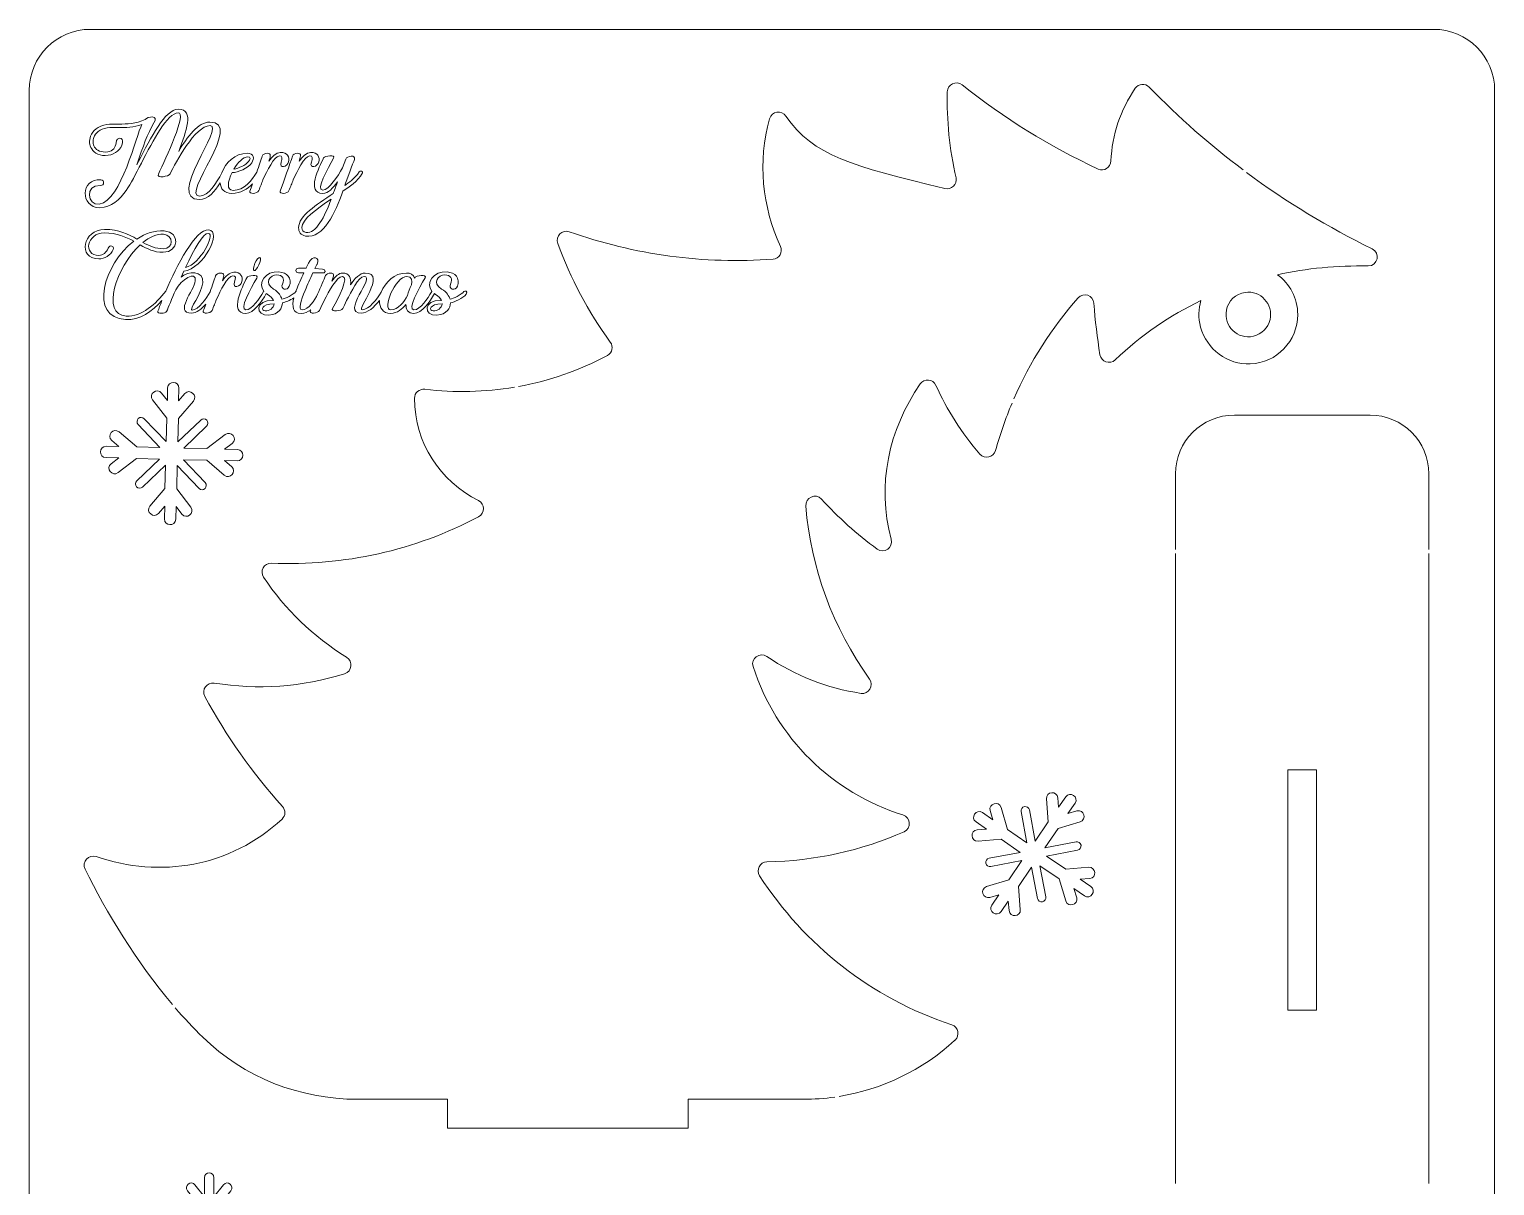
# Model space of a CAD drawing. Header units: inches. Extents: x -1113 to -961, y -121 to 82.
# Drawn here: x -1113.4 to -961, y -38.4 to 81.8 of the extents above; entities that cross this region are included whole.
import ezdxf

# ---------------------------------------------------------------- set-up
doc = ezdxf.new("R2010")
doc.units = ezdxf.units.IN
doc.header["$MEASUREMENT"] = 0
doc.layers.add('_U+0421_U+043B_U+043E_U+0439 1', color=7, linetype='Continuous')

# ---------------------------------------------------------------- blocks, each defined once
blk = doc.blocks.new('block 2')
at = {"layer": '_U+0421_U+043B_U+043E_U+0439 1', "color": 7, "lineweight": 5, "true_color": 0xffffff}
for points, knots in [([(-1106.03, 63.29), (-1104.84, 63.29), (-1103.94, 64.17), (-1103.29, 65.09), (-1102.82, 65.77), (-1102.29, 66.8), (-1101.71, 67.92), (-1100.46, 70.33), (-1099.01, 73.11), (-1097.88, 73.16), (-1096.93, 73.2), (-1099.17, 68.46), (-1099.94, 66.78), (-1100.16, 66.32), (-1098.85, 66.52), (-1098.72, 66.81), (-1098.18, 67.95), (-1096.1, 71.83), (-1094.57, 71.83), (-1092.98, 71.83), (-1099.2, 64.14), (-1095.67, 64.14), (-1094.76, 64.14), (-1094.08, 64.97), (-1093.52, 65.89), (-1093.48, 65.26), (-1093.11, 64.78), (-1092.3, 64.78), (-1091.38, 64.78), (-1090.68, 65.21), (-1090.14, 65.78), (-1090.25, 65.49), (-1090.35, 65.22), (-1090.42, 65.02), (-1090.56, 64.68), (-1089.66, 64.7), (-1089.51, 65.06), (-1089.32, 65.51), (-1089.2, 65.82), (-1089.07, 66.18), (-1088.62, 67.12), (-1087.92, 68.63), (-1087.36, 68.67), (-1087.03, 68.69), (-1087.03, 68.41), (-1087.18, 68.01), (-1087.43, 67.26), (-1086.5, 67.55), (-1086.4, 68.06), (-1086.31, 68.54), (-1086.48, 69.08), (-1087.26, 69.03), (-1087.7, 69), (-1088.1, 68.63), (-1088.45, 68.14), (-1088.4, 68.31), (-1088.33, 68.49), (-1088.3, 68.7), (-1088.22, 69.06), (-1089.02, 69.01), (-1089.15, 68.65), (-1089.27, 68.28), (-1089.48, 67.65), (-1089.71, 67), (-1090.21, 66.12), (-1091.03, 65.09), (-1092.17, 65.09), (-1092.88, 65.09), (-1092.74, 66.03), (-1092.28, 66.95), (-1091.67, 66.9), (-1090.58, 67.44), (-1090.24, 67.95), (-1089.92, 68.38), (-1090.02, 68.95), (-1090.7, 68.95), (-1091.98, 68.95), (-1092.96, 67.94), (-1093.34, 66.92), (-1093.92, 65.87), (-1094.71, 64.5), (-1095.68, 64.5), (-1097.62, 64.5), (-1091.01, 72.2), (-1094.6, 72.2), (-1095.77, 72.2), (-1096.97, 70.64), (-1097.83, 69.15), (-1097.09, 71.21), (-1096.11, 73.52), (-1097.89, 73.52), (-1099.25, 73.52), (-1100.72, 70.58), (-1102.02, 68.08), (-1102.02, 68.08), (-1102.19, 67.76), (-1102.19, 67.76), (-1101.5, 69.74), (-1101.11, 70.95), (-1100.4, 72.1), (-1099.87, 72.96), (-1101.05, 72.78), (-1101.33, 72.47), (-1102.26, 71.99), (-1103.21, 71.99), (-1104.08, 71.99), (-1104.52, 71.99), (-1104.93, 71.99), (-1105.3, 71.94), (-1106.23, 71.81), (-1106.78, 71.29), (-1107, 70.72), (-1107.07, 70.49), (-1107.11, 70.26), (-1107.1, 70.04), (-1107.07, 69.82), (-1107.01, 69.59), (-1106.88, 69.4), (-1106.59, 68.94), (-1106.02, 68.63), (-1105.17, 68.74), (-1104.45, 68.85), (-1103.81, 69.35), (-1103.67, 70.04), (-1103.55, 70.63), (-1104.27, 70.73), (-1104.35, 70.05), (-1104.39, 69.54), (-1104.67, 69.17), (-1105.2, 69.1), (-1105.89, 69), (-1106.36, 69.24), (-1106.58, 69.6), (-1106.67, 69.75), (-1106.72, 69.92), (-1106.74, 70.08), (-1106.75, 70.26), (-1106.73, 70.44), (-1106.66, 70.6), (-1106.49, 71.06), (-1106.04, 71.47), (-1105.27, 71.58), (-1104.92, 71.64), (-1104.52, 71.63), (-1104.1, 71.63), (-1103.33, 71.63), (-1102.49, 71.63), (-1101.66, 71.94), (-1102.26, 70.82), (-1103.79, 64.01), (-1106.09, 63.65), (-1107.32, 63.45), (-1107.63, 65.71), (-1105.98, 65.6), (-1105.56, 65.58), (-1105.49, 66.17), (-1105.94, 66.2), (-1108.03, 66.37), (-1108.12, 63.29), (-1106.03, 63.29)], [0, 0, 0, 0, 1, 1, 1, 2, 2, 2, 3, 3, 3, 4, 4, 4, 5, 5, 5, 6, 6, 6, 7, 7, 7, 8, 8, 8, 9, 9, 9, 10, 10, 10, 11, 11, 11, 12, 12, 12, 13, 13, 13, 14, 14, 14, 15, 15, 15, 16, 16, 16, 17, 17, 17, 18, 18, 18, 19, 19, 19, 20, 20, 20, 21, 21, 21, 22, 22, 22, 23, 23, 23, 24, 24, 24, 25, 25, 25, 26, 26, 26, 27, 27, 27, 28, 28, 28, 29, 29, 29, 30, 30, 30, 31, 31, 31, 32, 32, 32, 33, 33, 33, 34, 34, 34, 35, 35, 35, 36, 36, 36, 37, 37, 37, 38, 38, 38, 39, 39, 39, 40, 40, 40, 41, 41, 41, 42, 42, 42, 43, 43, 43, 44, 44, 44, 45, 45, 45, 46, 46, 46, 47, 47, 47, 48, 48, 48, 49, 49, 49, 50, 50, 50, 51, 51, 51, 52, 52, 52, 53, 53, 53, 53]), ([(-1090.66, 68.58), (-1090.27, 68.58), (-1090.42, 68.26), (-1090.57, 68.09), (-1090.87, 67.71), (-1091.6, 67.38), (-1092.08, 67.31), (-1091.67, 68), (-1091.1, 68.58), (-1090.66, 68.58)], [0, 0, 0, 0, 1, 1, 1, 2, 2, 2, 3, 3, 3, 3])]:
    blk.add_open_spline(points, degree=3, knots=knots, dxfattribs=at)
blk = doc.blocks.new('block 3')
at = {"layer": '_U+0421_U+043B_U+043E_U+0439 1', "color": 7, "lineweight": 5, "true_color": 0xffffff}
for points, knots in [([(-1082.85, 64.78), (-1082.25, 64.78), (-1081.82, 65.31), (-1081.32, 65.97), (-1081.51, 65.47), (-1081.66, 65.02), (-1081.75, 64.77), (-1083.53, 63.58), (-1085.38, 62.41), (-1085.36, 61.21), (-1085.36, 60.78), (-1085.16, 60.42), (-1084.64, 60.34), (-1082.76, 60.03), (-1081.53, 62.81), (-1080.76, 65), (-1080.09, 65.47), (-1079.24, 65.97), (-1078.73, 66.91), (-1078.63, 67.1), (-1078.95, 67.2), (-1079.07, 67.01), (-1079.52, 66.28), (-1080.2, 65.86), (-1080.56, 65.59), (-1080.39, 66.08), (-1079.67, 67.97), (-1079.56, 68.3), (-1079.37, 68.85), (-1080.34, 68.68), (-1080.45, 68.35), (-1080.45, 68.35), (-1080.78, 67.42), (-1080.78, 67.42), (-1081.28, 66.62), (-1082.23, 65.11), (-1082.85, 65.11), (-1083.59, 65.11), (-1082.34, 67.35), (-1081.72, 68.43), (-1081.45, 68.87), (-1082.65, 68.68), (-1082.76, 68.46), (-1083.21, 67.55), (-1084.62, 64.78), (-1082.85, 64.78)], [0, 0, 0, 0, 1, 1, 1, 2, 2, 2, 3, 3, 3, 4, 4, 4, 5, 5, 5, 6, 6, 6, 7, 7, 7, 8, 8, 8, 9, 9, 9, 10, 10, 10, 11, 11, 11, 12, 12, 12, 13, 13, 13, 14, 14, 14, 15, 15, 15, 15]), ([(-1084.59, 60.7), (-1084.9, 60.74), (-1085.01, 60.96), (-1085.01, 61.22), (-1085.01, 62.1), (-1083.53, 63.12), (-1081.97, 64.17), (-1082.64, 62.38), (-1083.55, 60.53), (-1084.59, 60.7)], [0, 0, 0, 0, 1, 1, 1, 2, 2, 2, 3, 3, 3, 3])]:
    blk.add_open_spline(points, degree=3, knots=knots, dxfattribs=at)
blk = doc.blocks.new('block 4')
at = {"layer": '_U+0421_U+043B_U+043E_U+0439 1', "color": 7, "lineweight": 5, "true_color": 0xffffff}
for points, knots in [([(-1104.64, 58.93), (-1104.47, 59.34), (-1105.03, 59.47), (-1105.17, 59.07), (-1105.33, 58.65), (-1105.69, 58.32), (-1106.13, 58.32), (-1107.84, 58.32), (-1107.37, 60.67), (-1105.57, 60.67), (-1104.25, 60.67), (-1103.33, 60.25), (-1102.5, 59.8), (-1105.65, 57.39), (-1107.2, 51.89), (-1103.36, 51.65), (-1101.88, 51.56), (-1100.6, 52.52), (-1099.57, 53.63), (-1099.75, 53.17), (-1099.89, 52.78), (-1099.99, 52.51), (-1100.11, 52.19), (-1099.19, 52.28), (-1099.09, 52.49), (-1098.9, 52.93), (-1098.55, 53.79), (-1098.14, 54.76), (-1097.59, 55.79), (-1095.97, 56.79), (-1096.1, 55.69), (-1096.22, 54.68), (-1098.34, 52.32), (-1096.49, 52.32), (-1095.97, 52.32), (-1095.45, 52.75), (-1095.02, 53.25), (-1095.12, 52.99), (-1095.2, 52.75), (-1095.27, 52.57), (-1095.41, 52.22), (-1094.51, 52.24), (-1094.36, 52.6), (-1094.17, 53.06), (-1094.05, 53.37), (-1093.92, 53.72), (-1093.47, 54.67), (-1092.77, 56.17), (-1092.2, 56.21), (-1091.88, 56.24), (-1091.88, 55.96), (-1092.03, 55.56), (-1092.28, 54.8), (-1091.35, 55.09), (-1091.25, 55.6), (-1091.16, 56.08), (-1091.33, 56.63), (-1092.1, 56.57), (-1092.55, 56.55), (-1092.95, 56.17), (-1093.29, 55.68), (-1093.25, 55.86), (-1093.18, 56.04), (-1093.15, 56.25), (-1093.07, 56.6), (-1093.87, 56.56), (-1094, 56.19), (-1094.12, 55.83), (-1094.33, 55.2), (-1094.56, 54.54), (-1094.93, 53.88), (-1095.74, 52.64), (-1096.44, 52.64), (-1096.82, 52.64), (-1095.43, 54.35), (-1095.31, 55.49), (-1095.16, 56.75), (-1096.92, 56.76), (-1097.58, 56.05), (-1097.58, 56.05), (-1097.3, 56.67), (-1097.3, 56.67), (-1095.23, 56.95), (-1093.29, 60.85), (-1094.7, 60.97), (-1096.09, 61.1), (-1098.02, 57.27), (-1099.17, 54.59), (-1100.21, 53.32), (-1101.64, 51.91), (-1103.3, 52.01), (-1105.97, 52.17), (-1104.3, 57.15), (-1101.85, 59.42), (-1101.11, 59.01), (-1100.4, 58.65), (-1099.46, 58.65), (-1097.78, 58.65), (-1097.65, 60.77), (-1099.34, 60.88), (-1100.35, 60.94), (-1101.31, 60.61), (-1102.17, 60.03), (-1103.07, 60.53), (-1104.06, 61.03), (-1105.54, 61.03), (-1107.8, 61.03), (-1108.36, 57.96), (-1106.15, 57.96), (-1105.55, 57.96), (-1104.88, 58.35), (-1104.64, 58.93)], [0, 0, 0, 0, 1, 1, 1, 2, 2, 2, 3, 3, 3, 4, 4, 4, 5, 5, 5, 6, 6, 6, 7, 7, 7, 8, 8, 8, 9, 9, 9, 10, 10, 10, 11, 11, 11, 12, 12, 12, 13, 13, 13, 14, 14, 14, 15, 15, 15, 16, 16, 16, 17, 17, 17, 18, 18, 18, 19, 19, 19, 20, 20, 20, 21, 21, 21, 22, 22, 22, 23, 23, 23, 24, 24, 24, 25, 25, 25, 26, 26, 26, 27, 27, 27, 28, 28, 28, 29, 29, 29, 30, 30, 30, 31, 31, 31, 32, 32, 32, 33, 33, 33, 34, 34, 34, 35, 35, 35, 36, 36, 36, 37, 37, 37, 37]), ([(-1099.41, 60.53), (-1098.33, 60.45), (-1098.35, 59.02), (-1099.43, 59.02), (-1100.25, 59.02), (-1100.89, 59.31), (-1101.55, 59.67), (-1100.86, 60.23), (-1100.12, 60.56), (-1099.41, 60.53)], [0, 0, 0, 0, 1, 1, 1, 2, 2, 2, 3, 3, 3, 3]), ([(-1094.73, 60.62), (-1094.01, 60.55), (-1095.56, 57.44), (-1097.12, 57.06), (-1096.24, 58.95), (-1095.29, 60.66), (-1094.73, 60.62)], [0, 0, 0, 0, 1, 1, 1, 2, 2, 2, 2])]:
    blk.add_open_spline(points, degree=3, knots=knots, dxfattribs=at)
blk = doc.blocks.new('block 5')
at = {"layer": '_U+0421_U+043B_U+043E_U+0439 1', "color": 7, "lineweight": 5, "true_color": 0xffffff}
for points, knots in [([(-1068.17, 54.56), (-1068.4, 54.27), (-1069.31, 53.8), (-1069.61, 53.76), (-1069.72, 54.12), (-1069.93, 54.5), (-1070.49, 54.83), (-1071.53, 55.48), (-1070.83, 56.31), (-1070.15, 56.29), (-1069.55, 56.29), (-1069.3, 55.92), (-1069.56, 55.34), (-1069.81, 54.82), (-1069.06, 54.58), (-1068.85, 55.11), (-1068.53, 55.97), (-1069.07, 56.54), (-1069.92, 56.61), (-1071.33, 56.75), (-1072.17, 55.42), (-1071.49, 54.59), (-1071.5, 54.58), (-1071.51, 54.57), (-1071.52, 54.56), (-1071.96, 53.85), (-1072.67, 52.66), (-1073.37, 52.66), (-1074.1, 52.66), (-1072.84, 54.92), (-1072.21, 55.98), (-1071.96, 56.4), (-1073.17, 56.22), (-1073.25, 56.05), (-1073.25, 56.05), (-1073.29, 55.97), (-1073.29, 55.97), (-1073.42, 56.35), (-1073.74, 56.49), (-1074.13, 56.49), (-1075.42, 56.49), (-1076.37, 55.52), (-1076.76, 54.51), (-1077.21, 53.79), (-1078.05, 52.67), (-1078.74, 52.67), (-1079.37, 52.67), (-1076.12, 56.49), (-1078.43, 56.49), (-1078.98, 56.49), (-1079.52, 55.95), (-1079.96, 55.28), (-1079.87, 55.96), (-1080.04, 56.49), (-1080.81, 56.49), (-1081.15, 56.49), (-1081.54, 56.14), (-1081.91, 55.65), (-1081.91, 55.65), (-1081.73, 56.17), (-1081.73, 56.17), (-1081.57, 56.6), (-1082.43, 56.56), (-1082.55, 56.24), (-1082.72, 55.82), (-1083.05, 55.05), (-1083.38, 54.29), (-1083.7, 53.66), (-1084.28, 52.66), (-1085, 52.66), (-1085.43, 52.66), (-1085.14, 53.61), (-1084.69, 54.67), (-1084.42, 55.31), (-1084.16, 55.87), (-1083.88, 56.51), (-1083.88, 56.51), (-1082.89, 56.51), (-1082.89, 56.51), (-1082.53, 56.39), (-1082.51, 56.91), (-1082.89, 56.91), (-1082.89, 56.91), (-1083.66, 56.96), (-1083.66, 56.96), (-1083.5, 57.32), (-1083.46, 57.37), (-1083.43, 57.43), (-1083.09, 58.13), (-1083.89, 58.43), (-1084.34, 57.53), (-1084.34, 57.53), (-1084.58, 57.03), (-1084.58, 57.03), (-1084.58, 57.03), (-1084.59, 57.01), (-1084.59, 57.01), (-1084.59, 57.01), (-1085.37, 57), (-1085.37, 57), (-1085.72, 57), (-1085.74, 56.51), (-1085.38, 56.51), (-1085.38, 56.51), (-1084.82, 56.51), (-1084.82, 56.51), (-1085.11, 55.89), (-1085.38, 55.3), (-1085.61, 54.67), (-1085.62, 54.63), (-1085.64, 54.6), (-1085.65, 54.56), (-1085.65, 54.56), (-1085.65, 54.56), (-1085.65, 54.56), (-1085.88, 54.27), (-1086.79, 53.8), (-1087.09, 53.76), (-1087.2, 54.12), (-1087.41, 54.5), (-1087.97, 54.83), (-1089.01, 55.48), (-1088.31, 56.31), (-1087.63, 56.29), (-1087.03, 56.29), (-1086.78, 55.92), (-1087.04, 55.34), (-1087.29, 54.82), (-1086.54, 54.58), (-1086.33, 55.11), (-1086.01, 55.97), (-1086.56, 56.54), (-1087.4, 56.61), (-1088.81, 56.75), (-1089.65, 55.42), (-1088.98, 54.59), (-1088.98, 54.58), (-1088.99, 54.57), (-1089, 54.56), (-1089.45, 53.85), (-1090.16, 52.66), (-1090.85, 52.66), (-1091.58, 52.66), (-1090.34, 54.89), (-1089.71, 55.97), (-1089.45, 56.41), (-1090.65, 56.22), (-1090.76, 56), (-1091.2, 55.09), (-1092.62, 52.3), (-1090.85, 52.3), (-1090.02, 52.3), (-1089.2, 53.49), (-1088.72, 54.35), (-1088.69, 54.33), (-1088.67, 54.31), (-1088.64, 54.29), (-1088.28, 54.08), (-1088.07, 53.85), (-1087.97, 53.64), (-1089.99, 53.71), (-1089.84, 52.01), (-1088.46, 52.11), (-1087.38, 52.18), (-1087.08, 52.86), (-1087.04, 53.4), (-1086.78, 53.45), (-1086.25, 53.65), (-1085.84, 53.92), (-1086.07, 53.01), (-1085.97, 52.3), (-1085.1, 52.3), (-1084.73, 52.3), (-1084.39, 52.45), (-1084.09, 52.68), (-1084.1, 52.67), (-1084.1, 52.65), (-1084.11, 52.64), (-1084.34, 52.14), (-1083.36, 52.28), (-1083.2, 52.61), (-1083, 53.01), (-1082.84, 53.34), (-1082.7, 53.64), (-1082.2, 54.56), (-1081.4, 56.14), (-1080.81, 56.14), (-1080.07, 56.14), (-1081.2, 53.9), (-1081.82, 52.82), (-1082.08, 52.38), (-1080.88, 52.57), (-1080.77, 52.79), (-1080.67, 52.99), (-1080.53, 53.29), (-1080.38, 53.62), (-1079.87, 54.52), (-1079.14, 56.13), (-1078.55, 56.13), (-1077.32, 56.13), (-1081.01, 52.31), (-1078.84, 52.31), (-1078.22, 52.31), (-1077.49, 52.95), (-1076.95, 53.63), (-1076.97, 52.89), (-1076.62, 52.3), (-1075.77, 52.3), (-1075.12, 52.3), (-1074.58, 52.74), (-1074.2, 53.23), (-1074.2, 52.69), (-1073.99, 52.3), (-1073.37, 52.3), (-1072.52, 52.3), (-1071.72, 53.49), (-1071.24, 54.35), (-1071.21, 54.33), (-1071.18, 54.31), (-1071.15, 54.29), (-1070.8, 54.08), (-1070.59, 53.85), (-1070.49, 53.64), (-1072.51, 53.71), (-1072.35, 52.01), (-1070.98, 52.11), (-1069.9, 52.18), (-1069.6, 52.86), (-1069.56, 53.4), (-1069.18, 53.47), (-1068.25, 53.86), (-1067.93, 54.3), (-1067.71, 54.61), (-1068.06, 54.7), (-1068.17, 54.56)], [0, 0, 0, 0, 1, 1, 1, 2, 2, 2, 3, 3, 3, 4, 4, 4, 5, 5, 5, 6, 6, 6, 7, 7, 7, 8, 8, 8, 9, 9, 9, 10, 10, 10, 11, 11, 11, 12, 12, 12, 13, 13, 13, 14, 14, 14, 15, 15, 15, 16, 16, 16, 17, 17, 17, 18, 18, 18, 19, 19, 19, 20, 20, 20, 21, 21, 21, 22, 22, 22, 23, 23, 23, 24, 24, 24, 25, 25, 25, 26, 26, 26, 27, 27, 27, 28, 28, 28, 29, 29, 29, 30, 30, 30, 31, 31, 31, 32, 32, 32, 33, 33, 33, 34, 34, 34, 35, 35, 35, 36, 36, 36, 37, 37, 37, 38, 38, 38, 39, 39, 39, 40, 40, 40, 41, 41, 41, 42, 42, 42, 43, 43, 43, 44, 44, 44, 45, 45, 45, 46, 46, 46, 47, 47, 47, 48, 48, 48, 49, 49, 49, 50, 50, 50, 51, 51, 51, 52, 52, 52, 53, 53, 53, 54, 54, 54, 55, 55, 55, 56, 56, 56, 57, 57, 57, 58, 58, 58, 59, 59, 59, 60, 60, 60, 61, 61, 61, 62, 62, 62, 63, 63, 63, 64, 64, 64, 65, 65, 65, 66, 66, 66, 67, 67, 67, 68, 68, 68, 69, 69, 69, 70, 70, 70, 71, 71, 71, 72, 72, 72, 73, 73, 73, 74, 74, 74, 75, 75, 75, 76, 76, 76, 77, 77, 77, 78, 78, 78, 78]), ([(-1073.63, 55.27), (-1073.78, 54.92), (-1073.93, 54.53), (-1074.04, 54.15), (-1074.36, 53.52), (-1074.99, 52.66), (-1075.77, 52.66), (-1076.74, 52.66), (-1075.32, 56.13), (-1074.09, 56.13), (-1073.56, 56.13), (-1073.54, 55.69), (-1073.63, 55.27)], [0, 0, 0, 0, 1, 1, 1, 2, 2, 2, 3, 3, 3, 4, 4, 4, 4]), ([(-1088.85, 52.55), (-1089.29, 52.55), (-1089.29, 53.3), (-1087.89, 53.3), (-1087.97, 52.83), (-1088.39, 52.55), (-1088.85, 52.55)], [0, 0, 0, 0, 1, 1, 1, 2, 2, 2, 2]), ([(-1071.36, 52.55), (-1071.81, 52.55), (-1071.81, 53.3), (-1070.41, 53.3), (-1070.49, 52.83), (-1070.91, 52.55), (-1071.36, 52.55)], [0, 0, 0, 0, 1, 1, 1, 2, 2, 2, 2])]:
    blk.add_open_spline(points, degree=3, knots=knots, dxfattribs=at)
blk = doc.blocks.new('block 9')
at = {"layer": '_U+0421_U+043B_U+043E_U+0439 1', "color": 7, "lineweight": 5, "true_color": 0xffffff}
for points, knots in [([(-1084.92, -46.86), (-1084.92, -46.86), (-1086.9, -46.86), (-1086.9, -46.86), (-1086.9, -46.86), (-1085.66, -45.87), (-1085.66, -45.87), (-1085.14, -45.46), (-1085.77, -44.69), (-1086.29, -45.1), (-1086.29, -45.1), (-1088.49, -46.89), (-1088.49, -46.89), (-1088.49, -46.89), (-1090.02, -46.89), (-1090.02, -46.89), (-1090.13, -45.95), (-1090.49, -45.13), (-1091.04, -44.44), (-1091.04, -44.44), (-1089.94, -43.35), (-1089.94, -43.35), (-1089.94, -43.35), (-1087.14, -43.05), (-1087.14, -43.05), (-1086.49, -42.96), (-1086.59, -41.98), (-1087.25, -42.06), (-1087.25, -42.06), (-1088.82, -42.22), (-1088.82, -42.22), (-1088.82, -42.22), (-1087.42, -40.82), (-1087.42, -40.82), (-1086.95, -40.36), (-1087.66, -39.64), (-1088.13, -40.11), (-1088.13, -40.11), (-1089.53, -41.51), (-1089.53, -41.51), (-1089.53, -41.51), (-1089.37, -39.94), (-1089.37, -39.94), (-1089.31, -39.29), (-1090.3, -39.18), (-1090.35, -39.84), (-1090.35, -39.84), (-1090.66, -42.63), (-1090.66, -42.63), (-1090.66, -42.63), (-1091.75, -43.73), (-1091.75, -43.73), (-1092.44, -43.18), (-1093.29, -42.83), (-1094.19, -42.72), (-1094.19, -42.72), (-1094.19, -41.18), (-1094.19, -41.18), (-1094.19, -41.18), (-1092.41, -38.98), (-1092.41, -38.98), (-1092, -38.46), (-1092.77, -37.83), (-1093.18, -38.35), (-1093.18, -38.35), (-1094.17, -39.59), (-1094.17, -39.59), (-1094.17, -39.59), (-1094.17, -37.61), (-1094.17, -37.61), (-1094.17, -36.95), (-1095.15, -36.95), (-1095.15, -37.61), (-1095.15, -37.61), (-1095.15, -39.59), (-1095.15, -39.59), (-1095.15, -39.59), (-1096.14, -38.35), (-1096.14, -38.35), (-1096.55, -37.83), (-1097.32, -38.46), (-1096.91, -38.98), (-1096.91, -38.98), (-1095.13, -41.18), (-1095.13, -41.18), (-1095.13, -41.18), (-1095.13, -42.74), (-1095.13, -42.74), (-1096.03, -42.85), (-1096.88, -43.21), (-1097.57, -43.76), (-1097.57, -43.76), (-1098.67, -42.66), (-1098.67, -42.66), (-1098.67, -42.66), (-1098.97, -39.86), (-1098.97, -39.86), (-1099.05, -39.2), (-1100.04, -39.31), (-1099.96, -39.97), (-1099.96, -39.97), (-1099.79, -41.54), (-1099.79, -41.54), (-1099.79, -41.54), (-1101.19, -40.14), (-1101.19, -40.14), (-1101.66, -39.67), (-1102.37, -40.38), (-1101.9, -40.85), (-1101.9, -40.85), (-1100.5, -42.25), (-1100.5, -42.25), (-1100.5, -42.25), (-1102.07, -42.08), (-1102.07, -42.08), (-1102.73, -42.03), (-1102.84, -43.02), (-1102.18, -43.07), (-1102.18, -43.07), (-1099.38, -43.37), (-1099.38, -43.37), (-1099.38, -43.37), (-1098.28, -44.47), (-1098.28, -44.47), (-1098.83, -45.16), (-1099.19, -45.98), (-1099.3, -46.91), (-1099.3, -46.91), (-1100.89, -46.91), (-1100.89, -46.91), (-1100.89, -46.91), (-1103.08, -45.13), (-1103.08, -45.13), (-1103.6, -44.72), (-1104.24, -45.49), (-1103.71, -45.9), (-1103.71, -45.9), (-1102.48, -46.89), (-1102.48, -46.89), (-1102.48, -46.89), (-1104.46, -46.89), (-1104.46, -46.89), (-1105.11, -46.89), (-1105.11, -47.87), (-1104.46, -47.87), (-1104.46, -47.87), (-1102.48, -47.87), (-1102.48, -47.87), (-1102.48, -47.87), (-1103.71, -48.86), (-1103.71, -48.86), (-1104.24, -49.27), (-1103.6, -50.04), (-1103.08, -49.63), (-1103.08, -49.63), (-1100.89, -47.85), (-1100.89, -47.85), (-1100.89, -47.85), (-1099.35, -47.85), (-1099.35, -47.85), (-1099.24, -48.75), (-1098.89, -49.6), (-1098.34, -50.29), (-1098.34, -50.29), (-1099.43, -51.39), (-1099.43, -51.39), (-1099.43, -51.39), (-1102.23, -51.69), (-1102.23, -51.69), (-1102.89, -51.77), (-1102.78, -52.76), (-1102.12, -52.68), (-1102.12, -52.68), (-1100.56, -52.51), (-1100.56, -52.51), (-1100.56, -52.51), (-1101.96, -53.91), (-1101.96, -53.91), (-1102.43, -54.38), (-1101.71, -55.09), (-1101.25, -54.62), (-1101.25, -54.62), (-1099.85, -53.22), (-1099.85, -53.22), (-1099.85, -53.22), (-1100.01, -54.79), (-1100.01, -54.79), (-1100.07, -55.45), (-1099.08, -55.56), (-1099.02, -54.9), (-1099.02, -54.9), (-1098.72, -52.1), (-1098.72, -52.1), (-1098.72, -52.1), (-1097.62, -51), (-1097.62, -51), (-1096.94, -51.55), (-1096.09, -51.91), (-1095.18, -52.02), (-1095.18, -52.02), (-1095.18, -53.55), (-1095.18, -53.55), (-1095.18, -53.55), (-1096.97, -55.75), (-1096.97, -55.75), (-1097.38, -56.27), (-1096.61, -56.9), (-1096.2, -56.38), (-1096.2, -56.38), (-1095.21, -55.14), (-1095.21, -55.14), (-1095.21, -55.14), (-1095.21, -57.12), (-1095.21, -57.12), (-1095.21, -57.78), (-1094.22, -57.78), (-1094.22, -57.12), (-1094.22, -57.12), (-1094.22, -55.14), (-1094.22, -55.14), (-1094.22, -55.14), (-1093.23, -56.38), (-1093.23, -56.38), (-1092.82, -56.9), (-1092.05, -56.27), (-1092.47, -55.75), (-1092.47, -55.75), (-1094.25, -53.55), (-1094.25, -53.55), (-1094.25, -53.55), (-1094.25, -52.02), (-1094.25, -52.02), (-1093.32, -51.91), (-1092.49, -51.55), (-1091.81, -51), (-1091.81, -51), (-1090.71, -52.1), (-1090.71, -52.1), (-1090.71, -52.1), (-1090.41, -54.9), (-1090.41, -54.9), (-1090.33, -55.56), (-1089.34, -55.45), (-1089.42, -54.79), (-1089.42, -54.79), (-1089.59, -53.22), (-1089.59, -53.22), (-1089.59, -53.22), (-1088.19, -54.62), (-1088.19, -54.62), (-1087.72, -55.09), (-1087.01, -54.38), (-1087.47, -53.91), (-1087.47, -53.91), (-1088.87, -52.51), (-1088.87, -52.51), (-1088.87, -52.51), (-1087.31, -52.68), (-1087.31, -52.68), (-1086.65, -52.73), (-1086.54, -51.74), (-1087.2, -51.69), (-1087.2, -51.69), (-1090, -51.39), (-1090, -51.39), (-1090, -51.39), (-1091.09, -50.29), (-1091.09, -50.29), (-1090.55, -49.6), (-1090.19, -48.75), (-1090.08, -47.85), (-1090.08, -47.85), (-1088.54, -47.85), (-1088.54, -47.85), (-1088.54, -47.85), (-1086.35, -49.63), (-1086.35, -49.63), (-1085.83, -50.04), (-1085.2, -49.27), (-1085.72, -48.86), (-1085.72, -48.86), (-1086.95, -47.87), (-1086.95, -47.87), (-1086.95, -47.87), (-1084.98, -47.87), (-1084.98, -47.87), (-1084.26, -47.85), (-1084.26, -46.86), (-1084.92, -46.86)], [0, 0, 0, 0, 1, 1, 1, 2, 2, 2, 3, 3, 3, 4, 4, 4, 5, 5, 5, 6, 6, 6, 7, 7, 7, 8, 8, 8, 9, 9, 9, 10, 10, 10, 11, 11, 11, 12, 12, 12, 13, 13, 13, 14, 14, 14, 15, 15, 15, 16, 16, 16, 17, 17, 17, 18, 18, 18, 19, 19, 19, 20, 20, 20, 21, 21, 21, 22, 22, 22, 23, 23, 23, 24, 24, 24, 25, 25, 25, 26, 26, 26, 27, 27, 27, 28, 28, 28, 29, 29, 29, 30, 30, 30, 31, 31, 31, 32, 32, 32, 33, 33, 33, 34, 34, 34, 35, 35, 35, 36, 36, 36, 37, 37, 37, 38, 38, 38, 39, 39, 39, 40, 40, 40, 41, 41, 41, 42, 42, 42, 43, 43, 43, 44, 44, 44, 45, 45, 45, 46, 46, 46, 47, 47, 47, 48, 48, 48, 49, 49, 49, 50, 50, 50, 51, 51, 51, 52, 52, 52, 53, 53, 53, 54, 54, 54, 55, 55, 55, 56, 56, 56, 57, 57, 57, 58, 58, 58, 59, 59, 59, 60, 60, 60, 61, 61, 61, 62, 62, 62, 63, 63, 63, 64, 64, 64, 65, 65, 65, 66, 66, 66, 67, 67, 67, 68, 68, 68, 69, 69, 69, 70, 70, 70, 71, 71, 71, 72, 72, 72, 73, 73, 73, 74, 74, 74, 75, 75, 75, 76, 76, 76, 77, 77, 77, 78, 78, 78, 79, 79, 79, 80, 80, 80, 81, 81, 81, 82, 82, 82, 83, 83, 83, 84, 84, 84, 85, 85, 85, 86, 86, 86, 87, 87, 87, 88, 88, 88, 89, 89, 89, 90, 90, 90, 91, 91, 91, 92, 92, 92, 93, 93, 93, 94, 94, 94, 95, 95, 95, 96, 96, 96, 96]), ([(-1095.18, -46.15), (-1095.18, -46.15), (-1096.91, -44.42), (-1096.91, -44.42), (-1096.42, -44.03), (-1095.84, -43.79), (-1095.18, -43.7), (-1095.18, -43.7), (-1095.18, -46.15), (-1095.18, -46.15)], [0, 0, 0, 0, 1, 1, 1, 2, 2, 2, 3, 3, 3, 3]), ([(-1094.19, -43.7), (-1093.54, -43.79), (-1092.96, -44.03), (-1092.47, -44.42), (-1092.47, -44.42), (-1094.19, -46.15), (-1094.19, -46.15), (-1094.19, -46.15), (-1094.19, -43.7), (-1094.19, -43.7)], [0, 0, 0, 0, 1, 1, 1, 2, 2, 2, 3, 3, 3, 3]), ([(-1097.62, -45.13), (-1097.62, -45.13), (-1095.9, -46.86), (-1095.9, -46.86), (-1095.9, -46.86), (-1098.34, -46.86), (-1098.34, -46.86), (-1098.26, -46.2), (-1098.01, -45.62), (-1097.62, -45.13)], [0, 0, 0, 0, 1, 1, 1, 2, 2, 2, 3, 3, 3, 3]), ([(-1093.48, -46.86), (-1093.48, -46.86), (-1091.75, -45.13), (-1091.75, -45.13), (-1091.37, -45.62), (-1091.12, -46.2), (-1091.04, -46.86), (-1091.04, -46.86), (-1093.48, -46.86), (-1093.48, -46.86)], [0, 0, 0, 0, 1, 1, 1, 2, 2, 2, 3, 3, 3, 3]), ([(-1098.34, -47.85), (-1098.34, -47.85), (-1095.9, -47.85), (-1095.9, -47.85), (-1095.9, -47.85), (-1097.62, -49.57), (-1097.62, -49.57), (-1098.01, -49.08), (-1098.26, -48.5), (-1098.34, -47.85)], [0, 0, 0, 0, 1, 1, 1, 2, 2, 2, 3, 3, 3, 3]), ([(-1095.18, -51), (-1095.84, -50.92), (-1096.42, -50.67), (-1096.91, -50.29), (-1096.91, -50.29), (-1095.18, -48.56), (-1095.18, -48.56), (-1095.18, -48.56), (-1095.18, -51), (-1095.18, -51)], [0, 0, 0, 0, 1, 1, 1, 2, 2, 2, 3, 3, 3, 3]), ([(-1094.19, -51), (-1094.19, -51), (-1094.19, -48.56), (-1094.19, -48.56), (-1094.19, -48.56), (-1092.47, -50.29), (-1092.47, -50.29), (-1092.96, -50.67), (-1093.54, -50.92), (-1094.19, -51)], [0, 0, 0, 0, 1, 1, 1, 2, 2, 2, 3, 3, 3, 3]), ([(-1091.75, -49.57), (-1091.75, -49.57), (-1093.48, -47.85), (-1093.48, -47.85), (-1093.48, -47.85), (-1091.04, -47.85), (-1091.04, -47.85), (-1091.12, -48.5), (-1091.37, -49.08), (-1091.75, -49.57)], [0, 0, 0, 0, 1, 1, 1, 2, 2, 2, 3, 3, 3, 3])]:
    blk.add_open_spline(points, degree=3, knots=knots, dxfattribs=at)

msp = doc.modelspace()

# ---------------------------------------------------------------- linework, layer by layer
at = {"layer": '_U+0421_U+043B_U+043E_U+0439 1', "color": 1, "lineweight": 5, "true_color": 0xff0000}
for points in [[(-994.16, -38.22), (-994.16, 27.31)], [(-967.82, -38.22), (-967.82, 27.31)], [(-982.49, 4.83), (-982.49, -20.17), (-979.49, -20.17), (-979.49, 4.83), (-982.49, 4.83)]]:
    msp.add_lwpolyline(points, dxfattribs=at)
for points, knots in [([(-960.97, 75.49), (-960.97, 75.49), (-960.97, -115.01), (-960.97, -115.01), (-960.97, -118.51), (-963.81, -121.36), (-967.32, -121.36), (-967.32, -121.36), (-1107.02, -121.36), (-1107.02, -121.36), (-1110.52, -121.36), (-1113.37, -118.51), (-1113.37, -115.01), (-1113.37, -115.01), (-1113.37, 75.49), (-1113.37, 75.49), (-1113.37, 79), (-1110.52, 81.84), (-1107.02, 81.84), (-1107.02, 81.84), (-967.32, 81.84), (-967.32, 81.84), (-963.81, 81.84), (-960.97, 79), (-960.97, 75.49)], [0, 0, 0, 0, 1, 1, 1, 2, 2, 2, 3, 3, 3, 4, 4, 4, 5, 5, 5, 6, 6, 6, 7, 7, 7, 8, 8, 8, 8]), ([(-1062.49, 44.69), (-1059.3, 45.28), (-1056.18, 46.35), (-1053.24, 47.92), (-1052.73, 48.19), (-1052.6, 48.85), (-1052.94, 49.31), (-1055.25, 52.49), (-1057.08, 55.93), (-1058.41, 59.57), (-1058.68, 60.32), (-1057.96, 61.06), (-1057.21, 60.79), (-1050.41, 58.38), (-1043.21, 57.4), (-1036.02, 57.93), (-1035.37, 57.97), (-1034.97, 58.66), (-1035.24, 59.26), (-1037.17, 63.44), (-1037.63, 68.07), (-1036.38, 72.54), (-1036.16, 73.32), (-1035.14, 73.49), (-1034.68, 72.82), (-1031.78, 68.65), (-1027.86, 67.65), (-1018.14, 65.29), (-1017.47, 65.12), (-1016.84, 65.72), (-1016.99, 66.39), (-1017.67, 69.39), (-1017.95, 72.39), (-1017.9, 75.34), (-1017.88, 76.13), (-1016.97, 76.54), (-1016.36, 76.06), (-1011.97, 72.59), (-1007.24, 69.66), (-1002.21, 67.31), (-1001.6, 67.02), (-1000.91, 67.47), (-1000.88, 68.15), (-1000.76, 70.87), (-999.88, 73.46), (-998.35, 75.71), (-998.02, 76.21), (-997.31, 76.26), (-996.89, 75.83), (-993.83, 72.66), (-990.55, 69.78), (-987.12, 67.21)], [0, 0, 0, 0, 1, 1, 1, 2, 2, 2, 3, 3, 3, 4, 4, 4, 5, 5, 5, 6, 6, 6, 7, 7, 7, 8, 8, 8, 9, 9, 9, 10, 10, 10, 11, 11, 11, 12, 12, 12, 13, 13, 13, 14, 14, 14, 15, 15, 15, 16, 16, 16, 17, 17, 17, 17]), ([(-986.77, 66.94), (-982.62, 63.87), (-978.25, 61.23), (-973.71, 59.02), (-972.8, 58.58), (-973.12, 57.22), (-974.13, 57.23), (-977.34, 57.28), (-980.5, 56.99), (-983.56, 56.32), (-982.29, 55.39), (-981.45, 53.88), (-981.45, 52.18), (-981.45, 49.41), (-983.64, 47.15), (-986.38, 47.04), (-988.77, 46.94), (-990.91, 48.57), (-991.56, 50.87), (-991.83, 51.84), (-991.77, 52.78), (-991.52, 53.62), (-994.74, 52.09), (-997.74, 50.05), (-1000.44, 47.46), (-1000.99, 46.94), (-1001.9, 47.25), (-1002.02, 48), (-1002.31, 49.77), (-1002.52, 51.56), (-1002.65, 53.35), (-1002.71, 54.18), (-1003.74, 54.54), (-1004.29, 53.91), (-1007.04, 50.78), (-1009.3, 47.24), (-1010.98, 43.4)], [0, 0, 0, 0, 1, 1, 1, 2, 2, 2, 3, 3, 3, 4, 4, 4, 5, 5, 5, 6, 6, 6, 7, 7, 7, 8, 8, 8, 9, 9, 9, 10, 10, 10, 11, 11, 11, 12, 12, 12, 12]), ([(-986.92, 54.48), (-987.89, 54.34), (-988.69, 53.59), (-988.87, 52.63), (-989.19, 50.97), (-987.72, 49.54), (-986.06, 49.92), (-985.21, 50.11), (-984.52, 50.8), (-984.33, 51.65), (-983.97, 53.27), (-985.32, 54.7), (-986.92, 54.48)], [0, 0, 0, 0, 1, 1, 1, 2, 2, 2, 3, 3, 3, 4, 4, 4, 4]), ([(-1098.48, -19.61), (-1102.24, -15.15), (-1105.37, -10), (-1107.57, -5.51), (-1107.93, -4.76), (-1107.21, -3.93), (-1106.42, -4.21), (-1099.75, -6.49), (-1092.46, -5.3), (-1087.07, -0.3), (-1086.7, 0.05), (-1086.69, 0.63), (-1087.04, 1.01), (-1090.17, 4.5), (-1092.88, 8.34), (-1095.11, 12.45), (-1095.48, 13.14), (-1094.91, 13.96), (-1094.13, 13.84), (-1089.63, 13.11), (-1085, 13.42), (-1080.57, 14.81), (-1079.79, 15.05), (-1079.68, 16.09), (-1080.37, 16.52), (-1083.85, 18.69), (-1086.77, 21.5), (-1089, 24.84), (-1089.43, 25.48), (-1088.95, 26.33), (-1088.18, 26.31), (-1080.62, 26.02), (-1073.28, 27.6), (-1066.64, 31.15), (-1065.98, 31.5), (-1065.97, 32.47), (-1066.64, 32.82), (-1070.65, 34.88), (-1073.3, 38.79), (-1073.31, 43.46), (-1073.31, 44.03), (-1072.81, 44.46), (-1072.24, 44.4), (-1069.11, 44.03), (-1065.98, 44.1), (-1062.92, 44.61)], [0, 0, 0, 0, 1, 1, 1, 2, 2, 2, 3, 3, 3, 4, 4, 4, 5, 5, 5, 6, 6, 6, 7, 7, 7, 8, 8, 8, 9, 9, 9, 10, 10, 10, 11, 11, 11, 12, 12, 12, 13, 13, 13, 14, 14, 14, 15, 15, 15, 15]), ([(-1029.15, -29.15), (-1024.69, -28.43), (-1020.49, -26.43), (-1017.13, -23.33), (-1017.11, -23.32), (-1017.1, -23.3), (-1017.08, -23.29), (-1016.56, -22.81), (-1016.75, -21.94), (-1017.43, -21.71), (-1025.86, -18.92), (-1032.77, -13.38), (-1037.41, -6.22), (-1037.81, -5.6), (-1037.39, -4.77), (-1036.65, -4.76), (-1031.67, -4.66), (-1026.86, -3.61), (-1022.39, -1.62), (-1021.6, -1.27), (-1021.69, -0.13), (-1022.51, 0.13), (-1029.88, 2.42), (-1035.71, 8.15), (-1038.09, 15.55), (-1038.37, 16.4), (-1037.4, 17.11), (-1036.66, 16.61), (-1033.72, 14.61), (-1030.38, 13.3), (-1026.87, 12.77), (-1026.06, 12.65), (-1025.51, 13.59), (-1025.99, 14.26), (-1029.83, 19.61), (-1032.06, 25.81), (-1032.61, 32.24), (-1032.69, 33.14), (-1031.59, 33.64), (-1030.98, 32.98), (-1029.25, 31.08), (-1027.32, 29.33), (-1025.19, 27.78), (-1024.46, 27.25), (-1023.49, 27.93), (-1023.73, 28.8), (-1025.27, 34.44), (-1023.98, 40.18), (-1020.71, 44.96), (-1020.3, 45.56), (-1019.38, 45.47), (-1019.08, 44.81), (-1017.94, 42.27), (-1016.42, 39.86), (-1014.51, 37.66), (-1014.01, 37.09), (-1013.09, 37.31), (-1012.88, 38.04), (-1012.41, 39.73), (-1011.84, 41.37), (-1011.16, 42.96)], [0, 0, 0, 0, 1, 1, 1, 2, 2, 2, 3, 3, 3, 4, 4, 4, 5, 5, 5, 6, 6, 6, 7, 7, 7, 8, 8, 8, 9, 9, 9, 10, 10, 10, 11, 11, 11, 12, 12, 12, 13, 13, 13, 14, 14, 14, 15, 15, 15, 16, 16, 16, 17, 17, 17, 18, 18, 18, 19, 19, 19, 20, 20, 20, 20]), ([(-994.16, 27.75), (-994.16, 27.75), (-994.16, 35.61), (-994.16, 35.61), (-994.16, 38.98), (-991.42, 41.72), (-988.04, 41.72), (-988.04, 41.72), (-973.93, 41.72), (-973.93, 41.72), (-970.56, 41.72), (-967.82, 38.98), (-967.82, 35.61), (-967.82, 35.61), (-967.82, 27.75), (-967.82, 27.75)], [0, 0, 0, 0, 1, 1, 1, 2, 2, 2, 3, 3, 3, 4, 4, 4, 5, 5, 5, 5]), ([(-1098.19, -19.94), (-1097.27, -21.01), (-1096.31, -22.04), (-1095.32, -23), (-1091.04, -27.19), (-1085.23, -29.45), (-1079.24, -29.45), (-1079.24, -29.45), (-1069.86, -29.45), (-1069.86, -29.45), (-1069.86, -29.45), (-1069.86, -32.45), (-1069.86, -32.45), (-1069.86, -32.45), (-1044.85, -32.45), (-1044.85, -32.45), (-1044.85, -32.45), (-1044.85, -29.45), (-1044.85, -29.45), (-1044.85, -29.45), (-1032.86, -29.45), (-1032.86, -29.45), (-1031.76, -29.45), (-1030.66, -29.37), (-1029.59, -29.22)], [0, 0, 0, 0, 1, 1, 1, 2, 2, 2, 3, 3, 3, 4, 4, 4, 5, 5, 5, 6, 6, 6, 7, 7, 7, 8, 8, 8, 8])]:
    msp.add_open_spline(points, degree=3, knots=knots, dxfattribs=at)
at = {"layer": '_U+0421_U+043B_U+043E_U+0439 1', "color": 7, "lineweight": 5, "true_color": 0xffffff}
for points, knots in [([(-1087.28, 65.02), (-1086.94, 65.89), (-1086.25, 67.87), (-1086, 68.65), (-1085.88, 69.01), (-1085.08, 69.06), (-1085.15, 68.7), (-1085.19, 68.49), (-1085.25, 68.31), (-1085.3, 68.14), (-1084.95, 68.63), (-1084.55, 69), (-1084.11, 69.03), (-1083.33, 69.08), (-1083.16, 68.54), (-1083.25, 68.06), (-1083.35, 67.55), (-1084.29, 67.26), (-1084.03, 68.01), (-1083.89, 68.41), (-1083.89, 68.69), (-1084.21, 68.67), (-1084.78, 68.63), (-1085.48, 67.12), (-1085.92, 66.18), (-1086.05, 65.82), (-1086.18, 65.51), (-1086.37, 65.06), (-1086.51, 64.7), (-1087.41, 64.68), (-1087.28, 65.02)], [0, 0, 0, 0, 1, 1, 1, 2, 2, 2, 3, 3, 3, 4, 4, 4, 5, 5, 5, 6, 6, 6, 7, 7, 7, 8, 8, 8, 9, 9, 9, 10, 10, 10, 10]), ([(-1089.39, 58.1), (-1089.28, 58.05), (-1089.32, 57.7), (-1089.49, 57.34), (-1089.66, 56.96), (-1089.88, 56.69), (-1089.99, 56.75), (-1090.1, 56.79), (-1090.06, 57.14), (-1089.9, 57.52), (-1089.74, 57.89), (-1089.5, 58.15), (-1089.39, 58.1)], [0, 0, 0, 0, 1, 1, 1, 2, 2, 2, 3, 3, 3, 4, 4, 4, 4]), ([(-1104.86, 36.66), (-1104.86, 36.66), (-1104.07, 37.26), (-1104.07, 37.26), (-1104.07, 37.26), (-1105.39, 37.3), (-1105.39, 37.3), (-1106.16, 37.31), (-1106.13, 38.49), (-1105.36, 38.47), (-1105.36, 38.47), (-1104.05, 38.44), (-1104.05, 38.44), (-1104.05, 38.44), (-1104.8, 39.08), (-1104.8, 39.08), (-1105.36, 39.57), (-1104.62, 40.47), (-1104.03, 39.97), (-1104.03, 39.97), (-1102.2, 38.42), (-1102.2, 38.42), (-1102.2, 38.42), (-1099.78, 38.36), (-1099.78, 38.36), (-1099.78, 38.36), (-1102.05, 40.74), (-1102.05, 40.74), (-1102.21, 40.91), (-1102.2, 41.2), (-1102.03, 41.36), (-1101.86, 41.52), (-1101.57, 41.52), (-1101.41, 41.34), (-1101.41, 41.34), (-1099.14, 38.96), (-1099.14, 38.96), (-1099.14, 38.96), (-1099.08, 41.38), (-1099.08, 41.38), (-1099.08, 41.38), (-1100.54, 43.29), (-1100.54, 43.29), (-1101.01, 43.9), (-1100.08, 44.62), (-1099.61, 44.01), (-1099.61, 44.01), (-1099.01, 43.23), (-1099.01, 43.23), (-1099.01, 43.23), (-1098.98, 44.55), (-1098.98, 44.55), (-1098.96, 45.31), (-1097.79, 45.28), (-1097.8, 44.52), (-1097.8, 44.52), (-1097.84, 43.2), (-1097.84, 43.2), (-1097.84, 43.2), (-1097.19, 43.95), (-1097.19, 43.95), (-1096.95, 44.23), (-1096.59, 44.2), (-1096.38, 44), (-1096.14, 43.8), (-1096.06, 43.47), (-1096.3, 43.18), (-1096.3, 43.18), (-1097.86, 41.35), (-1097.86, 41.35), (-1097.86, 41.35), (-1097.92, 38.93), (-1097.92, 38.93), (-1097.92, 38.93), (-1095.54, 41.2), (-1095.54, 41.2), (-1095.36, 41.36), (-1095.08, 41.36), (-1094.91, 41.18), (-1094.75, 41.01), (-1094.76, 40.72), (-1094.93, 40.56), (-1094.93, 40.56), (-1097.31, 38.29), (-1097.31, 38.29), (-1097.31, 38.29), (-1094.89, 38.23), (-1094.89, 38.23), (-1094.89, 38.23), (-1092.98, 39.7), (-1092.98, 39.7), (-1092.69, 39.93), (-1092.36, 39.8), (-1092.17, 39.58), (-1091.98, 39.36), (-1091.97, 39), (-1092.26, 38.77), (-1092.26, 38.77), (-1093.05, 38.16), (-1093.05, 38.16), (-1093.05, 38.16), (-1091.73, 38.13), (-1091.73, 38.13), (-1090.96, 38.11), (-1090.99, 36.94), (-1091.76, 36.96), (-1091.76, 36.96), (-1093.07, 36.99), (-1093.07, 36.99), (-1093.07, 36.99), (-1092.32, 36.35), (-1092.32, 36.35), (-1091.76, 35.85), (-1092.5, 34.96), (-1093.09, 35.46), (-1093.09, 35.46), (-1094.92, 37.01), (-1094.92, 37.01), (-1094.92, 37.01), (-1097.34, 37.07), (-1097.34, 37.07), (-1097.34, 37.07), (-1095.07, 34.69), (-1095.07, 34.69), (-1094.91, 34.52), (-1094.92, 34.23), (-1095.09, 34.07), (-1095.26, 33.9), (-1095.55, 33.91), (-1095.71, 34.08), (-1095.71, 34.08), (-1097.98, 36.46), (-1097.98, 36.46), (-1097.98, 36.46), (-1098.04, 34.04), (-1098.04, 34.04), (-1098.04, 34.04), (-1096.58, 32.14), (-1096.58, 32.14), (-1096.11, 31.53), (-1097.04, 30.81), (-1097.5, 31.42), (-1097.5, 31.42), (-1098.11, 32.2), (-1098.11, 32.2), (-1098.11, 32.2), (-1098.14, 30.88), (-1098.14, 30.88), (-1098.15, 30.5), (-1098.47, 30.31), (-1098.75, 30.32), (-1099.04, 30.33), (-1099.33, 30.53), (-1099.32, 30.91), (-1099.32, 30.91), (-1099.28, 32.23), (-1099.28, 32.23), (-1099.28, 32.23), (-1099.93, 31.48), (-1099.93, 31.48), (-1100.17, 31.2), (-1100.53, 31.23), (-1100.74, 31.43), (-1100.98, 31.62), (-1101.06, 31.96), (-1100.82, 32.24), (-1100.82, 32.24), (-1099.26, 34.07), (-1099.26, 34.07), (-1099.26, 34.07), (-1099.2, 36.49), (-1099.2, 36.49), (-1099.2, 36.49), (-1101.58, 34.23), (-1101.58, 34.23), (-1101.76, 34.06), (-1102.04, 34.07), (-1102.21, 34.24), (-1102.37, 34.41), (-1102.36, 34.7), (-1102.19, 34.87), (-1102.19, 34.87), (-1099.81, 37.13), (-1099.81, 37.13), (-1099.81, 37.13), (-1102.23, 37.19), (-1102.23, 37.19), (-1102.23, 37.19), (-1104.14, 35.73), (-1104.14, 35.73), (-1104.43, 35.5), (-1104.76, 35.63), (-1104.95, 35.85), (-1105.13, 36.07), (-1105.15, 36.43), (-1104.86, 36.66)], [0, 0, 0, 0, 1, 1, 1, 2, 2, 2, 3, 3, 3, 4, 4, 4, 5, 5, 5, 6, 6, 6, 7, 7, 7, 8, 8, 8, 9, 9, 9, 10, 10, 10, 11, 11, 11, 12, 12, 12, 13, 13, 13, 14, 14, 14, 15, 15, 15, 16, 16, 16, 17, 17, 17, 18, 18, 18, 19, 19, 19, 20, 20, 20, 21, 21, 21, 22, 22, 22, 23, 23, 23, 24, 24, 24, 25, 25, 25, 26, 26, 26, 27, 27, 27, 28, 28, 28, 29, 29, 29, 30, 30, 30, 31, 31, 31, 32, 32, 32, 33, 33, 33, 34, 34, 34, 35, 35, 35, 36, 36, 36, 37, 37, 37, 38, 38, 38, 39, 39, 39, 40, 40, 40, 41, 41, 41, 42, 42, 42, 43, 43, 43, 44, 44, 44, 45, 45, 45, 46, 46, 46, 47, 47, 47, 48, 48, 48, 49, 49, 49, 50, 50, 50, 51, 51, 51, 52, 52, 52, 53, 53, 53, 54, 54, 54, 55, 55, 55, 56, 56, 56, 57, 57, 57, 58, 58, 58, 59, 59, 59, 60, 60, 60, 61, 61, 61, 62, 62, 62, 63, 63, 63, 64, 64, 64, 65, 65, 65, 65]), ([(-1003.64, -8.29), (-1003.64, -8.29), (-1004.73, -7.54), (-1004.73, -7.54), (-1004.73, -7.54), (-1004.44, -8.49), (-1004.44, -8.49), (-1004.24, -9.21), (-1005.35, -9.56), (-1005.57, -8.82), (-1005.57, -8.82), (-1006.27, -6.52), (-1006.27, -6.52), (-1006.27, -6.52), (-1008.27, -5.16), (-1008.27, -5.16), (-1008.27, -5.16), (-1007.65, -8.39), (-1007.65, -8.39), (-1007.61, -8.62), (-1007.77, -8.86), (-1008.01, -8.9), (-1008.24, -8.95), (-1008.48, -8.79), (-1008.52, -8.55), (-1008.52, -8.55), (-1009.13, -5.32), (-1009.13, -5.32), (-1009.13, -5.32), (-1010.5, -7.32), (-1010.5, -7.32), (-1010.5, -7.32), (-1010.3, -9.72), (-1010.3, -9.72), (-1010.24, -10.48), (-1011.41, -10.58), (-1011.47, -9.82), (-1011.47, -9.82), (-1011.55, -8.83), (-1011.55, -8.83), (-1011.55, -8.83), (-1012.3, -9.92), (-1012.3, -9.92), (-1012.51, -10.24), (-1012.88, -10.22), (-1013.12, -10.06), (-1013.35, -9.9), (-1013.48, -9.58), (-1013.27, -9.26), (-1013.27, -9.26), (-1012.53, -8.17), (-1012.53, -8.17), (-1012.53, -8.17), (-1013.47, -8.46), (-1013.47, -8.46), (-1013.83, -8.56), (-1014.12, -8.34), (-1014.19, -8.06), (-1014.28, -7.76), (-1014.17, -7.43), (-1013.81, -7.33), (-1013.81, -7.33), (-1011.51, -6.63), (-1011.51, -6.63), (-1011.51, -6.63), (-1010.14, -4.63), (-1010.14, -4.63), (-1010.14, -4.63), (-1013.37, -5.25), (-1013.37, -5.25), (-1013.61, -5.29), (-1013.84, -5.13), (-1013.89, -4.89), (-1013.93, -4.66), (-1013.77, -4.42), (-1013.54, -4.38), (-1013.54, -4.38), (-1010.31, -3.77), (-1010.31, -3.77), (-1010.31, -3.77), (-1012.31, -2.4), (-1012.31, -2.4), (-1012.31, -2.4), (-1014.7, -2.6), (-1014.7, -2.6), (-1015.07, -2.63), (-1015.28, -2.35), (-1015.32, -2.06), (-1015.36, -1.77), (-1015.18, -1.46), (-1014.8, -1.43), (-1014.8, -1.43), (-1013.82, -1.34), (-1013.82, -1.34), (-1013.82, -1.34), (-1014.91, -0.6), (-1014.91, -0.6), (-1015.54, -0.17), (-1014.88, 0.8), (-1014.25, 0.37), (-1014.25, 0.37), (-1013.16, -0.37), (-1013.16, -0.37), (-1013.16, -0.37), (-1013.44, 0.57), (-1013.44, 0.57), (-1013.64, 1.29), (-1012.54, 1.64), (-1012.31, 0.91), (-1012.31, 0.91), (-1011.62, -1.39), (-1011.62, -1.39), (-1011.62, -1.39), (-1009.62, -2.76), (-1009.62, -2.76), (-1009.62, -2.76), (-1010.23, 0.47), (-1010.23, 0.47), (-1010.27, 0.71), (-1010.11, 0.94), (-1009.88, 0.99), (-1009.64, 1.03), (-1009.41, 0.87), (-1009.36, 0.64), (-1009.36, 0.64), (-1008.75, -2.59), (-1008.75, -2.59), (-1008.75, -2.59), (-1007.39, -0.59), (-1007.39, -0.59), (-1007.39, -0.59), (-1007.58, 1.8), (-1007.58, 1.8), (-1007.64, 2.57), (-1006.47, 2.67), (-1006.41, 1.9), (-1006.41, 1.9), (-1006.33, 0.92), (-1006.33, 0.92), (-1006.33, 0.92), (-1005.58, 2.01), (-1005.58, 2.01), (-1005.15, 2.64), (-1004.18, 1.98), (-1004.61, 1.35), (-1004.61, 1.35), (-1005.36, 0.26), (-1005.36, 0.26), (-1005.36, 0.26), (-1004.41, 0.54), (-1004.41, 0.54), (-1004.05, 0.64), (-1003.77, 0.42), (-1003.7, 0.14), (-1003.61, -0.15), (-1003.72, -0.49), (-1004.08, -0.59), (-1004.08, -0.59), (-1006.38, -1.28), (-1006.38, -1.28), (-1006.38, -1.28), (-1007.74, -3.28), (-1007.74, -3.28), (-1007.74, -3.28), (-1004.51, -2.67), (-1004.51, -2.67), (-1004.28, -2.63), (-1004.04, -2.79), (-1003.99, -3.02), (-1003.95, -3.26), (-1004.11, -3.49), (-1004.35, -3.54), (-1004.35, -3.54), (-1007.58, -4.15), (-1007.58, -4.15), (-1007.58, -4.15), (-1005.58, -5.51), (-1005.58, -5.51), (-1005.58, -5.51), (-1003.18, -5.32), (-1003.18, -5.32), (-1002.81, -5.28), (-1002.6, -5.57), (-1002.56, -5.86), (-1002.52, -6.14), (-1002.71, -6.45), (-1003.08, -6.49), (-1003.08, -6.49), (-1004.06, -6.57), (-1004.06, -6.57), (-1004.06, -6.57), (-1002.98, -7.31), (-1002.98, -7.31), (-1002.34, -7.75), (-1003, -8.72), (-1003.64, -8.29)], [0, 0, 0, 0, 1, 1, 1, 2, 2, 2, 3, 3, 3, 4, 4, 4, 5, 5, 5, 6, 6, 6, 7, 7, 7, 8, 8, 8, 9, 9, 9, 10, 10, 10, 11, 11, 11, 12, 12, 12, 13, 13, 13, 14, 14, 14, 15, 15, 15, 16, 16, 16, 17, 17, 17, 18, 18, 18, 19, 19, 19, 20, 20, 20, 21, 21, 21, 22, 22, 22, 23, 23, 23, 24, 24, 24, 25, 25, 25, 26, 26, 26, 27, 27, 27, 28, 28, 28, 29, 29, 29, 30, 30, 30, 31, 31, 31, 32, 32, 32, 33, 33, 33, 34, 34, 34, 35, 35, 35, 36, 36, 36, 37, 37, 37, 38, 38, 38, 39, 39, 39, 40, 40, 40, 41, 41, 41, 42, 42, 42, 43, 43, 43, 44, 44, 44, 45, 45, 45, 46, 46, 46, 47, 47, 47, 48, 48, 48, 49, 49, 49, 50, 50, 50, 51, 51, 51, 52, 52, 52, 53, 53, 53, 54, 54, 54, 55, 55, 55, 56, 56, 56, 57, 57, 57, 58, 58, 58, 59, 59, 59, 60, 60, 60, 61, 61, 61, 62, 62, 62, 63, 63, 63, 64, 64, 64, 65, 65, 65, 65])]:
    msp.add_open_spline(points, degree=3, knots=knots, dxfattribs=at)

# ---------------------------------------------------------------- block references
at = {"layer": '_U+0421_U+043B_U+043E_U+0439 1'}
for name in ['block 2', 'block 3', 'block 4', 'block 5', 'block 9']:
    msp.add_blockref(name, (0, 0), dxfattribs=at)

doc.saveas('drawing.dxf')
